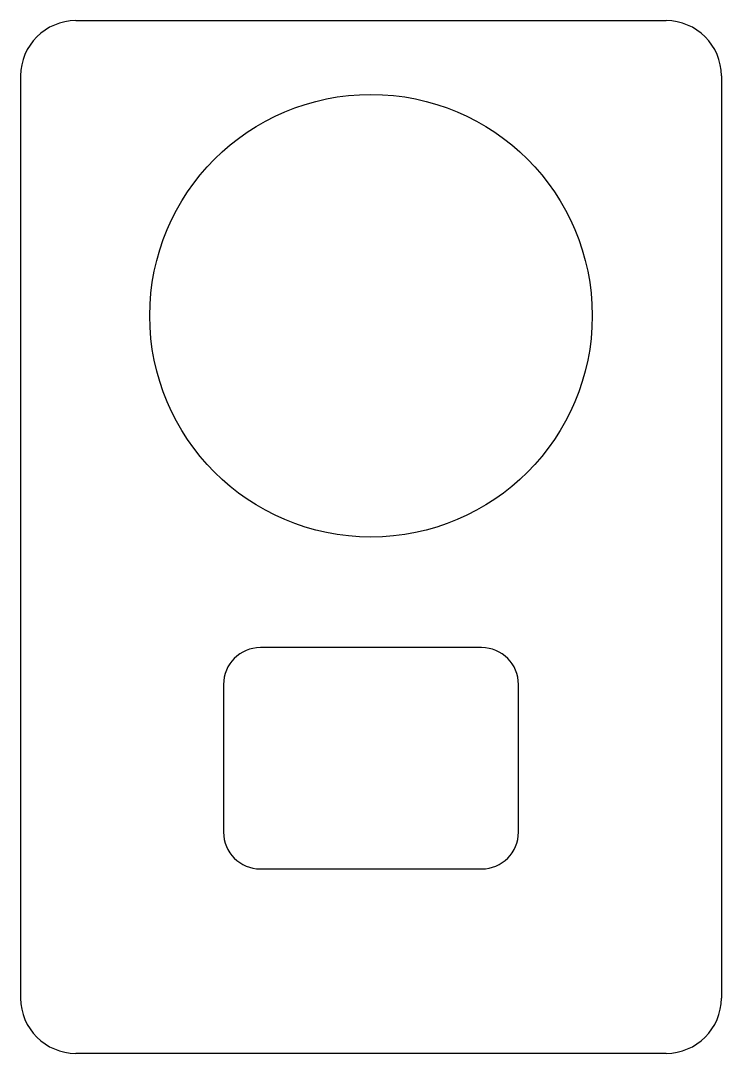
# Model space of a CAD drawing. Header units: millimetres. Extents: x 16 to 54, y -28 to 28.
import ezdxf

# ---------------------------------------------------------------- set-up
doc = ezdxf.new("R2010")
doc.units = ezdxf.units.MM
doc.header["$MEASUREMENT"] = 0
doc.layers.add('PROFILE', color=7, linetype='Continuous')

msp = doc.modelspace()

# ---------------------------------------------------------------- linework, layer by layer
at = {"linetype": 'ByBlock'}
msp.add_circle((35, 12), 12, dxfattribs=at)
at = {"layer": 'PROFILE'}
for p, q in [((19, 28), (51, 28)), ((16, 25), (16, -25)), ((54, 25), (54, -25)), ((41, -6), (29, -6)), ((27, -8), (27, -16)), ((43, -16), (43, -8)), ((29, -18), (41, -18)), ((51, -28), (19, -28))]:
    msp.add_line(p, q, dxfattribs=at)
for centre, radius, start, end in [((19, 25), 3, 90, 180), ((51, 25), 3, 0, 90), ((29, -8), 2, 90, 180), ((41, -8), 2, 0, 90), ((29, -16), 2, 180, 270), ((41, -16), 2, 270, 0), ((19, -25), 3, 180, 270), ((51, -25), 3, 270, 0)]:
    msp.add_arc(centre, radius, start, end, dxfattribs=at)

doc.saveas('drawing.dxf')
